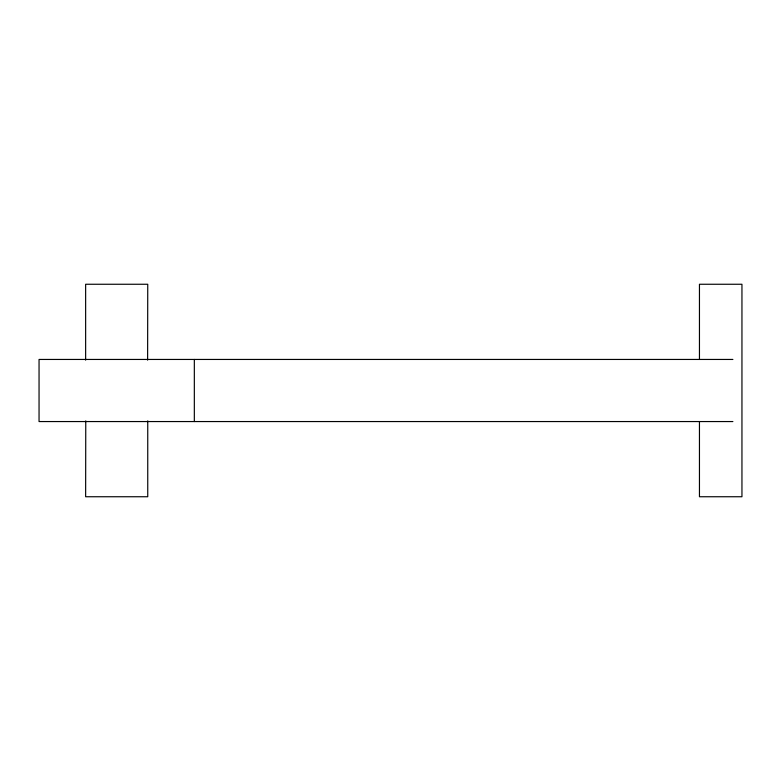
<?xml version="1.0" encoding="UTF-8"?>
<svg xmlns="http://www.w3.org/2000/svg" width="781" height="781" viewBox="0 0 781 781"><rect width="100%" height="100%" fill="white"/><g stroke="black" fill="none" stroke-linecap="round" stroke-linejoin="round"><path stroke-width="1.17" d="M85.764 420.871L85.637 496.745L147.746 496.745L147.746 420.871M147.619 360.129L147.746 284.255L85.637 284.255L85.637 360.129M732.89 359.445L39.05 359.445L39.05 421.555L732.89 421.555M699.454 359.445L699.454 284.255L741.95 284.255L741.95 496.745L699.454 496.745L699.454 421.555M194.332 359.445L194.332 421.555"/></g></svg>
